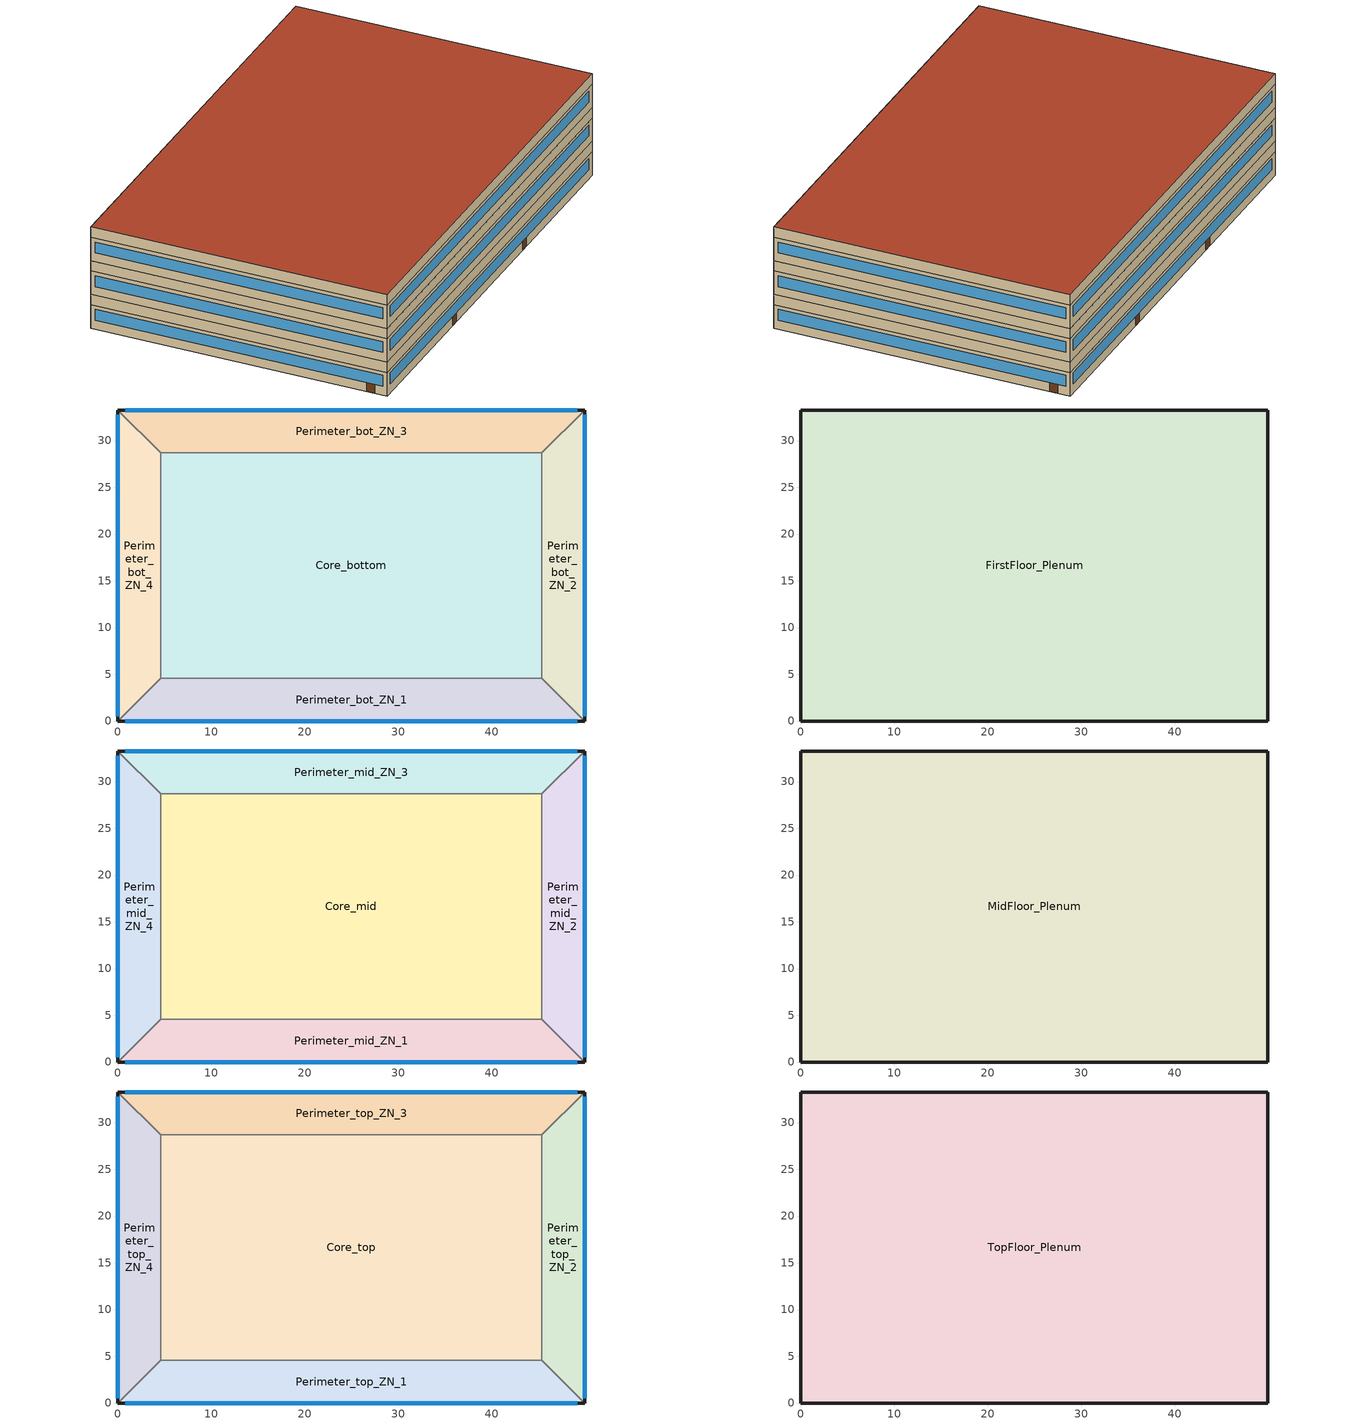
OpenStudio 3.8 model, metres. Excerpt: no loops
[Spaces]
Core_bottom
 floor ground (PRM Slab on Grade Floor_Core_bot_ZN_5_Floor_0.73): 45.34,28.7 45.34,4.57 4.57,4.57 4.57,28.7 z0
 wall to Perimeter_bot_ZN_1: 4.57,4.57 45.34,4.57 z0:2.74
 wall to Perimeter_bot_ZN_2: 45.34,4.57 45.34,28.7 z0:2.74
 wall to Perimeter_bot_ZN_4: 4.57,28.7 4.57,4.57 z0:2.74
 wall to Perimeter_bot_ZN_3: 45.34,28.7 4.57,28.7 z0:2.74
Perimeter_bot_ZN_2
 floor ground (PRM Slab on Grade Floor_Perimeter_bot_ZN_2_Floor_0.73): 49.91,33.27 49.91,0 45.34,4.57 45.34,28.7 z0
 wall outside (PRM Steel Framed Exterior Wall R-8.06): 49.91,0 49.91,33.27 z0:2.74
 wall to Perimeter_bot_ZN_1: 45.34,4.57 49.91,0 z0:2.74
 wall to Perimeter_bot_ZN_3: 49.91,33.27 45.34,28.7 z0:2.74
 window (U 1.22 SHGC 0.25 VT 0.28 Simple Glazing): 49.91,0.51 49.91,32.76 z1.04:2.31
 door (PRM Typical Insulated Metal Door R-1.43): 49.91,30.99 49.91,31.9 z0:2.13
Perimeter_bot_ZN_3
 floor ground (PRM Slab on Grade Floor_Perimeter_bot_ZN_3_Floor_0.73): 49.91,33.27 45.34,28.7 4.57,28.7 0,33.27 z0
 wall outside (PRM Steel Framed Exterior Wall R-8.06): 49.91,33.27 0,33.27 z0:2.74
 wall to Perimeter_bot_ZN_4: 0,33.27 4.57,28.7 z0:2.74
 window (U 1.22 SHGC 0.25 VT 0.28 Simple Glazing): 49.14,33.27 0.77,33.27 z1.04:2.31
 door (PRM Typical Insulated Metal Door R-1.43): 33.94,33.27 33.03,33.27 / 16.84,33.27 15.93,33.27 z0:2.13
Perimeter_bot_ZN_1
 floor ground (PRM Slab on Grade Floor_Perimeter_bot_ZN_1_Floor_0.73): 45.34,4.57 49.91,0 0,0 4.57,4.57 z0
 wall outside (PRM Steel Framed Exterior Wall R-8.06): 0,0 49.91,0 z0:2.74
 wall to Perimeter_bot_ZN_4: 4.57,4.57 0,0 z0:2.74
 window (U 1.22 SHGC 0.25 VT 0.28 Simple Glazing): 0.77,0 49.14,0 z1.04:2.31
 door (PRM Typical Insulated Metal Door R-1.43): 15.98,0 16.9,0 / 33.01,0 33.93,0 z0:2.13
Perimeter_bot_ZN_4
 floor ground (PRM Slab on Grade Floor_Perimeter_bot_ZN_4_Floor_0.73): 0,33.27 4.57,28.7 4.57,4.57 0,0 z0
 wall outside (PRM Steel Framed Exterior Wall R-8.06): 0,33.27 0,0 z0:2.74
 window (U 1.22 SHGC 0.25 VT 0.28 Simple Glazing): 0,32.76 0,0.51 z1.04:2.31
 door (PRM Typical Insulated Metal Door R-1.43): 0,2.28 0,1.37 z0:2.13
FirstFloor_Plenum
 floor to Perimeter_bot_ZN_3: 49.91,33.27 45.34,28.7 4.57,28.7 0,33.27 z2.74
 floor to Perimeter_bot_ZN_1: 45.34,4.57 49.91,0 0,0 4.57,4.57 z2.74
 floor to Core_bottom: 45.34,28.7 45.34,4.57 4.57,4.57 4.57,28.7 z2.74
 floor to Perimeter_bot_ZN_4: 0,33.27 4.57,28.7 4.57,4.57 0,0 z2.74
 floor to Perimeter_bot_ZN_2: 49.91,33.27 49.91,0 45.34,4.57 45.34,28.7 z2.74
 wall outside (PRM Steel Framed Exterior Wall R-8.06): 0,33.27 0,0 49.91,0 49.91,33.27 0,33.27 z2.74:3.96
Perimeter_mid_ZN_4
 floor to FirstFloor_Plenum: 0,33.27 4.57,28.7 4.57,4.57 0,0 z3.96
 wall outside (PRM Steel Framed Exterior Wall R-8.06): 0,33.27 0,0 z3.96:6.71
 wall to Perimeter_mid_ZN_3: 4.57,28.7 0,33.27 z3.96:6.71
 wall to Core_mid: 4.57,4.57 4.57,28.7 z3.96:6.71
 wall to Perimeter_mid_ZN_1: 0,0 4.57,4.57 z3.96:6.71
 window (U 1.22 SHGC 0.25 VT 0.28 Simple Glazing): 0,32.76 0,0.51 z5:6.27
Perimeter_mid_ZN_1
 floor to FirstFloor_Plenum: 45.34,4.57 49.91,0 0,0 4.57,4.57 z3.96
 wall outside (PRM Steel Framed Exterior Wall R-8.06): 0,0 49.91,0 z3.96:6.71
 wall to Core_mid: 45.34,4.57 4.57,4.57 z3.96:6.71
 wall to Perimeter_mid_ZN_2: 49.91,0 45.34,4.57 z3.96:6.71
 window (U 1.22 SHGC 0.25 VT 0.28 Simple Glazing): 0.77,0 49.14,0 z5:6.27
Perimeter_mid_ZN_2
 floor to FirstFloor_Plenum: 49.91,33.27 49.91,0 45.34,4.57 45.34,28.7 z3.96
 wall outside (PRM Steel Framed Exterior Wall R-8.06): 49.91,0 49.91,33.27 z3.96:6.71
 wall to Perimeter_mid_ZN_3: 49.91,33.27 45.34,28.7 z3.96:6.71
 wall to Core_mid: 45.34,28.7 45.34,4.57 z3.96:6.71
 window (U 1.22 SHGC 0.25 VT 0.28 Simple Glazing): 49.91,0.51 49.91,32.76 z5:6.27
Core_mid
 floor to FirstFloor_Plenum: 45.34,28.7 45.34,4.57 4.57,4.57 4.57,28.7 z3.96
 wall to Perimeter_mid_ZN_3: 45.34,28.7 4.57,28.7 z3.96:6.71
Perimeter_mid_ZN_3
 floor to FirstFloor_Plenum: 49.91,33.27 45.34,28.7 4.57,28.7 0,33.27 z3.96
 wall outside (PRM Steel Framed Exterior Wall R-8.06): 49.91,33.27 0,33.27 z3.96:6.71
 window (U 1.22 SHGC 0.25 VT 0.28 Simple Glazing): 49.14,33.27 0.77,33.27 z5:6.27
MidFloor_Plenum
 floor to Perimeter_mid_ZN_3: 49.91,33.27 45.34,28.7 4.57,28.7 0,33.27 z6.71
 floor to Perimeter_mid_ZN_4: 0,33.27 4.57,28.7 4.57,4.57 0,0 z6.71
 floor to Core_mid: 45.34,28.7 45.34,4.57 4.57,4.57 4.57,28.7 z6.71
 floor to Perimeter_mid_ZN_2: 49.91,33.27 49.91,0 45.34,4.57 45.34,28.7 z6.71
 floor to Perimeter_mid_ZN_1: 45.34,4.57 49.91,0 0,0 4.57,4.57 z6.71
 wall outside (PRM Steel Framed Exterior Wall R-8.06): 0,33.27 0,0 49.91,0 49.91,33.27 0,33.27 z6.71:7.92
Perimeter_top_ZN_3
 floor to MidFloor_Plenum: 49.91,33.27 45.34,28.7 4.57,28.7 0,33.27 z7.92
 wall outside (PRM Steel Framed Exterior Wall R-8.06): 49.91,33.27 0,33.27 z7.92:10.67
 wall to Perimeter_top_ZN_4: 0,33.27 4.57,28.7 z7.92:10.67
 wall to Core_top: 4.57,28.7 45.34,28.7 z7.92:10.67
 wall to Perimeter_top_ZN_2: 45.34,28.7 49.91,33.27 z7.92:10.67
 window (U 1.22 SHGC 0.25 VT 0.28 Simple Glazing): 49.14,33.27 0.77,33.27 z8.97:10.23
Perimeter_top_ZN_4
 floor to MidFloor_Plenum: 0,33.27 4.57,28.7 4.57,4.57 0,0 z7.92
 wall outside (PRM Steel Framed Exterior Wall R-8.06): 0,33.27 0,0 z7.92:10.67
 wall to Perimeter_top_ZN_1: 0,0 4.57,4.57 z7.92:10.67
 wall to Core_top: 4.57,4.57 4.57,28.7 z7.92:10.67
 window (U 1.22 SHGC 0.25 VT 0.28 Simple Glazing): 0,32.76 0,0.51 z8.97:10.23
Core_top
 floor to MidFloor_Plenum: 45.34,28.7 45.34,4.57 4.57,4.57 4.57,28.7 z7.92
 wall to Perimeter_top_ZN_1: 4.57,4.57 45.34,4.57 z7.92:10.67
 wall to Perimeter_top_ZN_2: 45.34,4.57 45.34,28.7 z7.92:10.67
Perimeter_top_ZN_2
 floor to MidFloor_Plenum: 49.91,33.27 49.91,0 45.34,4.57 45.34,28.7 z7.92
 wall outside (PRM Steel Framed Exterior Wall R-8.06): 49.91,0 49.91,33.27 z7.92:10.67
 wall to Perimeter_top_ZN_1: 45.34,4.57 49.91,0 z7.92:10.67
 window (U 1.22 SHGC 0.25 VT 0.28 Simple Glazing): 49.91,0.51 49.91,32.76 z8.97:10.23
Perimeter_top_ZN_1
 floor to MidFloor_Plenum: 45.34,4.57 49.91,0 0,0 4.57,4.57 z7.92
 wall outside (PRM Steel Framed Exterior Wall R-8.06): 0,0 49.91,0 z7.92:10.67
 window (U 1.22 SHGC 0.25 VT 0.28 Simple Glazing): 0.77,0 49.14,0 z8.97:10.23
TopFloor_Plenum
 floor to Perimeter_top_ZN_4: 0,33.27 4.57,28.7 4.57,4.57 0,0 z10.67
 floor to Perimeter_top_ZN_2: 49.91,33.27 49.91,0 45.34,4.57 45.34,28.7 z10.67
 floor to Core_top: 45.34,28.7 45.34,4.57 4.57,4.57 4.57,28.7 z10.67
 floor to Perimeter_top_ZN_3: 49.91,33.27 45.34,28.7 4.57,28.7 0,33.27 z10.67
 floor to Perimeter_top_ZN_1: 45.34,4.57 49.91,0 0,0 4.57,4.57 z10.67
 wall outside (PRM Steel Framed Exterior Wall R-8.06): 0,33.27 0,0 49.91,0 49.91,33.27 0,33.27 z10.67:11.89
 roof outside (PRM IEAD Roof R-15.87): 49.91,0 49.91,33.27 0,33.27 0,0 z11.89
[Site]
Tampa-MacDill AFB_FL_USA: Latitude {deg}=27.85; Longitude {deg}=-82.52; Time Zone {hr}=-5; Elevation {m}=8; Terrain=City
[Building]
90.1-PRM-2019--ASHRAE 169-2013-2A PRM baseline created: 2025-04-20 15:37:50 -0700: North Axis {deg}=0; Default Construction Set=90.1-2013 - MedOffice - ASHRAE 169-2013-2A; Standards Number of Stories=3; Standards Number of Above Ground Stories=3; Standards Building Type=MediumOffice
[ClimateZones]
Climate Zone Institution Name 1=ASHRAE; Climate Zone Document Name 1=ANSI/ASHRAE Standard 169; Climate Zone Document Year 1=2006; Climate Zone Value 1=2A
[SizingPeriod:DesignDay] Barometric Pressure {Pa}=101229; Rain Indicator=No; Snow Indicator=No; Day of Month=21; Daylight Saving Time Indicator=No; Humidity Condition Type=Wetbulb; Dry-Bulb Temperature Range Modifier Type=DefaultMultipliers
Name | Maximum Dry-Bulb Temperature {C} | Daily Dry-Bulb Temperature Range {deltaC} | Wind Speed {m/s} | Wind Direction {deg} | Month | Day Type | Wetbulb or DewPoint at Maximum Dry-Bulb {C} | Solar Model Indicator | ASHRAE Clear Sky Optical Depth for Beam Irradiance | ASHRAE Clear Sky Optical Depth for Diffuse Irradiance | Sky Clearness
Tampa-MacDill.AFB_FL_USA Ann Clg .4% Condns DB=>MWB | 33.9 | 7.9 | 3.1 | 270 | 8 | SummerDesignDay | 25.1 | ASHRAETau | 0.491 | 2.016
Tampa-MacDill.AFB_FL_USA Ann Clg .4% Condns WB=>MDB | 30.6 | 7.9 | 3.1 | 270 | 8 | SummerDesignDay | 27.2 | ASHRAETau | 0.491 | 2.016
Tampa-MacDill.AFB_FL_USA Ann Htg 99.6% Condns DB | 4.6 | 0 | 2.5 | 10 | 1 | WinterDesignDay | 4.6 | ASHRAEClearSky |  |  | 0
[Site:WaterMainsTemperature]
Calculation Method=Correlation; Annual Average Outdoor Air Temperature {C}=21.85; Maximum Difference In Monthly Average Outdoor Air Temperatures {deltaC}=14.3
[Site:GroundTemperature:Shallow]
18.2, 16, 15.4, 15.9, 18.9, 22.2, 25.4, 27.7, 28.4, 27.3, 24.7, 21.4
[Site:GroundTemperature:Deep]
21.5, 19.9, 18.9, 18.6, 19.1, 20.5, 22.1, 23.8, 24.9, 25.1, 24.5, 23.2
[Site:GroundTemperature:FCfactorMethod]
January Ground Temperature {C}=24.2; February Ground Temperature {C}=18.9; March Ground Temperature {C}=15.7; April Ground Temperature {C}=13.6; May Ground Temperature {C}=15.5; June Ground Temperature {C}=17.1; July Ground Temperature {C}=21.2; August Ground Temperature {C}=26.9; September Ground Temperature {C}=27.6; October Ground Temperature {C}=27.9; November Ground Temperature {C}=27.4; December Ground Temperature {C}=26.2
[Material:NoMass] Thermal Absorptance=0.9; Solar Absorptance=0.7
Name | Roughness | Thermal Resistance {m2-K/W} | Visible Absorptance
CP02 CARPET PAD | VeryRough | 0.21648 | 0.8
Typical Insulation R-6.78 | Smooth | 1.19347 | 0.7
Typical Carpet Pad | Smooth | 0.21648 | 0.8
Typical Insulation R-9.73 | Smooth | 1.71283 | 0.7
Typical Insulation R-24.52 | Smooth | 4.31889 | 0.7
Typical Insulation R-0.58; Typical Insulation R-0.58 4 | Smooth | 0.101875 | 0.7
Typical Insulation R-1.15 | Smooth | 0.202527 | 0.7
Typical Insulation R-14.76 | Smooth | 2.59864 | 0.7
Typical Insulation R-6.01 | Smooth | 1.05842 | 0.7
[Material]
Name | Roughness | Thickness {m} | Conductivity {W/m-K} | Density {kg/m3} | Specific Heat {J/kg-K} | Thermal Absorptance | Solar Absorptance | Visible Absorptance
100mm Normalweight concrete floor | MediumSmooth | 0.1016 | 2.31 | 2322 | 832
G01 13mm gypsum board | Smooth | 0.0127 | 0.16 | 800 | 1090 | 0.9 | 0.7 | 0.5
4 in. Normalweight Concrete Floor | MediumRough | 0.1016 | 2.31 | 2322 | 832 | 0.9 | 0.7 | 0.7
25mm Stucco | Smooth | 0.0254 | 0.72 | 1856 | 840 | 0.9 | 0.7 | 0.7
5/8 in. Gypsum Board | MediumSmooth | 0.0159 | 0.16 | 800 | 1090 | 0.9 | 0.7 | 0.7
Roof Membrane - Highly Reflective | VeryRough | 0.0095 | 0.16 | 1121.29 | 1460 | 0.75 | 0.45 | 0.7
Metal Roof Surface; F08 Metal surface | Smooth | 0.0008 | 45.28 | 7824 | 500 | 0.9 | 0.7 | 0.7
8 in. Normalweight Concrete Floor | MediumRough | 0.2032 | 2.31 | 2322 | 832 | 0.9 | 0.7 | 0.7
8 in. Concrete Block Basement Wall | MediumRough | 0.2032 | 1.326 | 1842 | 912 | 0.9 | 0.7 | 0.7
G05 25mm wood | MediumSmooth | 0.0254 | 0.15 | 608 | 1630 | 0.9 | 0.5 | 0.5
Acoustic Tile - 1/2 in. | MediumSmooth | 0.0127 | 0.0576335 | 288.332 | 795.492 |  | 0 | 0
Std Wood 6inch | MediumSmooth | 0.15 | 0.12 | 540 | 1210 | 0.9 | 0.7 | 0.7
Roof Membrane | VeryRough | 0.0095 | 0.16 | 1121.29 | 1460 | 0.9 | 0.7 | 0.7
Stucco - 3/8 in. | Smooth | 0.009652 | 0.721197 | 1855.1 | 837.36 |  | 0 | 0
[DefaultConstructionSet]
Name | Default Exterior Surface Constructions | Default Interior Surface Constructions | Default Ground Contact Surface Constructions | Default Exterior SubSurface Constructions | Default Interior SubSurface Constructions | Interior Partition Construction
90.1-2013 - MedOffice - ASHRAE 169-2013-2A | Default Surface Constructions 1 | Default Surface Constructions 2 | Default Surface Constructions 3 | Default Sub Surface Constructions 1 | Default Sub Surface Constructions 2 | Typical Interior Partition
90.1-2013 - MedOffice - Plenum - ASHRAE 169-2013-2A | Default Surface Constructions 4 | Default Surface Constructions 5 | Default Surface Constructions 6 | Default Sub Surface Constructions 3 | Default Sub Surface Constructions 4
[DefaultSurfaceConstructions]
Name | Floor Construction | Wall Construction | Roof Ceiling Construction
Default Surface Constructions 1 | Typical Insulated Exterior Mass Floor R-9.35 | Typical Insulated Steel Framed Exterior Wall R-11.9 | Typical IEAD Roof - Highly Reflective R-25.64
Default Surface Constructions 2 | Typical Interior Floor | Typical Interior Wall | Typical Interior Ceiling
Default Surface Constructions 3 | Typical Insulated Carpeted 8in Slab Floor | Typical Insulated Basement Mass Wall
Default Surface Constructions 4; Default Surface Constructions 6
Default Surface Constructions 5 | Plenum Acoustical Tile
[Construction]
Typical Insulated Exterior Mass Floor R-9.35: Typical Insulation R-6.78, 4 in. Normalweight Concrete Floor, Typical Carpet Pad
Typical Insulated Steel Framed Exterior Wall R-11.9: 25mm Stucco, 5/8 in. Gypsum Board, Typical Insulation R-9.73, 5/8 in. Gypsum Board
Typical IEAD Roof - Highly Reflective R-25.64: Roof Membrane - Highly Reflective, Typical Insulation R-24.52, Metal Roof Surface
Typical Interior Floor: 100mm Normalweight concrete floor, CP02 CARPET PAD
Typical Interior Wall: G01 13mm gypsum board, G01 13mm gypsum board
Typical Interior Ceiling: CP02 CARPET PAD, 100mm Normalweight concrete floor
Typical Insulated Carpeted 8in Slab Floor: 8 in. Normalweight Concrete Floor, Typical Carpet Pad
Typical Insulated Basement Mass Wall: 8 in. Concrete Block Basement Wall
U 0.57 SHGC 0.25 Simple Glazing: U 0.57 SHGC 0.25 Simple Glazing
U 0.65 SHGC 0.25 Simple Glazing: U 0.65 SHGC 0.25 Simple Glazing
Typical Insulated Metal Door R-1.43: F08 Metal surface, Typical Insulation R-0.58
U 0.83 SHGC 0.25 Simple Glazing: U 0.83 SHGC 0.25 Simple Glazing
Typical Overhead Door R-2.0: Typical Insulation R-1.15
U 0.65 SHGC 0.35 Simple Glazing: U 0.65 SHGC 0.35 Simple Glazing
Typical Interior Window: Clear 3mm
Typical Interior Door; Typical Interior Partition: G05 25mm wood
Plenum Acoustical Tile: Acoustic Tile - 1/2 in.
InteriorFurnishings: Std Wood 6inch
PRM IEAD Roof R-15.87: Roof Membrane, Typical Insulation R-14.76, Metal Roof Surface
PRM Steel Framed Exterior Wall R-8.06: Stucco - 3/8 in., 5/8 in. Gypsum Board, Typical Insulation R-6.01, 5/8 in. Gypsum Board
PRM Typical Insulated Metal Door R-1.43: F08 Metal surface, Typical Insulation R-0.58 4
U 1.22 SHGC 0.25 VT 0.28 Simple Glazing: U 1.22 SHGC 0.25 VT 0.28 Simple Glazing
[DefaultSubSurfaceConstructions]
Name | Fixed Window Construction | Operable Window Construction | Door Construction | Glass Door Construction | Overhead Door Construction | Skylight Construction | Tubular Daylight Dome Construction | Tubular Daylight Diffuser Construction
Default Sub Surface Constructions 1 | U 0.57 SHGC 0.25 Simple Glazing | U 0.65 SHGC 0.25 Simple Glazing | Typical Insulated Metal Door R-1.43 | U 0.83 SHGC 0.25 Simple Glazing | Typical Overhead Door R-2.0 | U 0.65 SHGC 0.35 Simple Glazing | Typical Interior Window | Typical Interior Window
Default Sub Surface Constructions 2 | Typical Interior Window | Typical Interior Window | Typical Interior Door
Default Sub Surface Constructions 3; Default Sub Surface Constructions 4
[WindowMaterial:SimpleGlazingSystem]
Name | U-Factor {W/m2-K} | Solar Heat Gain Coefficient | Visible Transmittance
U 0.57 SHGC 0.25 Simple Glazing | 3.23661 | 0.25 | 0.81
U 0.65 SHGC 0.25 Simple Glazing | 3.69087 | 0.25 | 0.81
U 0.83 SHGC 0.25 Simple Glazing | 4.71296 | 0.25 | 0.81
U 0.65 SHGC 0.35 Simple Glazing | 3.69087 | 0.35 | 0.81
U 1.22 SHGC 0.25 VT 0.28 Simple Glazing | 6.92748 | 0.25 | 0.28
[WindowMaterial:Glazing]
Clear 3mm: Optical Data Type=SpectralAverage; Thickness {m}=0.003; Solar Transmittance at Normal Incidence=0.837; Front Side Solar Reflectance at Normal Incidence=0.075; Back Side Solar Reflectance at Normal Incidence=0.075; Visible Transmittance at Normal Incidence=0.898; Front Side Visible Reflectance at Normal Incidence=0.081; Back Side Visible Reflectance at Normal Incidence=0.081; Infrared Transmittance at Normal Incidence=0; Front Side Infrared Hemispherical Emissivity=0.84; Back Side Infrared Hemispherical Emissivity=0.84; Conductivity {W/m-K}=0.9; Dirt Correction Factor for Solar and Visible Transmittance=1; Solar Diffusing=No
[Construction:FfactorGroundFloor] F-Factor {W/m-K}=1.26344
Name | Area {m2} | PerimeterExposed {m}
PRM Slab on Grade Floor_Core_bot_ZN_5_Floor_0.73 | 983.537 | 0
PRM Slab on Grade Floor_Perimeter_bot_ZN_1_Floor_0.73; PRM Slab on Grade Floor_Perimeter_bot_ZN_3_Floor_0.73 | 207.338 | 49.911
PRM Slab on Grade Floor_Perimeter_bot_ZN_2_Floor_0.73 | 131.262 | 33.2738
PRM Slab on Grade Floor_Perimeter_bot_ZN_4_Floor_0.73 | 131.254 | 33.2738
[Space]
Name | Space Type | Building Story | Thermal Zone | Part of Total Floor Area
Perimeter_mid_ZN_4 | Office WholeBuilding - Md Office | Building Story 2 | Perimeter_mid_ZN_4 ZN | Yes
Core_bottom | Office WholeBuilding - Md Office | Building Story 1 | Core_bottom ZN | Yes
FirstFloor_Plenum | Plenum | Building Story 1 | FirstFloor_Plenum ZN | No
TopFloor_Plenum | Plenum | Building Story 3 | TopFloor_Plenum ZN | No
Perimeter_top_ZN_3 | Office WholeBuilding - Md Office | Building Story 3 | Perimeter_top_ZN_3 ZN | Yes
Perimeter_bot_ZN_2 | Office WholeBuilding - Md Office | Building Story 1 | Perimeter_bot_ZN_2 ZN | Yes
MidFloor_Plenum | Plenum | Building Story 2 | MidFloor_Plenum ZN | No
Perimeter_mid_ZN_1 | Office WholeBuilding - Md Office | Building Story 2 | Perimeter_mid_ZN_1 ZN | Yes
Perimeter_bot_ZN_1 | Office WholeBuilding - Md Office | Building Story 1 | Perimeter_bot_ZN_1 ZN | Yes
Perimeter_bot_ZN_3 | Office WholeBuilding - Md Office | Building Story 1 | Perimeter_bot_ZN_3 ZN | Yes
Perimeter_mid_ZN_2 | Office WholeBuilding - Md Office | Building Story 2 | Perimeter_mid_ZN_2 ZN | Yes
Perimeter_top_ZN_4 | Office WholeBuilding - Md Office | Building Story 3 | Perimeter_top_ZN_4 ZN | Yes
Perimeter_bot_ZN_4 | Office WholeBuilding - Md Office | Building Story 1 | Perimeter_bot_ZN_4 ZN | Yes
Core_top | Office WholeBuilding - Md Office | Building Story 3 | Core_top ZN | Yes
Perimeter_top_ZN_2 | Office WholeBuilding - Md Office | Building Story 3 | Perimeter_top_ZN_2 ZN | Yes
Perimeter_top_ZN_1 | Office WholeBuilding - Md Office | Building Story 3 | Perimeter_top_ZN_1 ZN | Yes
Core_mid | Office WholeBuilding - Md Office | Building Story 2 | Core_mid ZN | Yes
Perimeter_mid_ZN_3 | Office WholeBuilding - Md Office | Building Story 2 | Perimeter_mid_ZN_3 ZN | Yes
[BuildingStory]
Name | Nominal Z Coordinate {m}
Building Story 1 | 0
Building Story 2 | 3.9624
Building Story 3 | 7.9248
[SpaceType]
Name | Default Schedule Set | Design Specification Outdoor Air Object | Standards Building Type | Standards Space Type | Default Construction Set
Office WholeBuilding - Md Office | Office WholeBuilding - Md Office Schedule Set | Office WholeBuilding - Md Office Ventilation | Office | office - whole building
Plenum | Plenum Schedule Set |  |  | plenum | 90.1-2013 - MedOffice - Plenum - ASHRAE 169-2013-2A
[People:Definition]
Office WholeBuilding - Md Office People Definition: Number of People Calculation Method=People/Area; People per Space Floor Area {person/m2}=0.0538196; Fraction Radiant=0.3
[People]
Office WholeBuilding - Md Office People: People Definition=Office WholeBuilding - Md Office People Definition; Space or SpaceType=Office WholeBuilding - Md Office; Work Efficiency Schedule=Work Efficiency Schedule; Clothing Insulation Schedule=Clothing Schedule; Air Velocity Schedule=Air Velocity Schedule; Multiplier=1
[Lights:Definition]
Office WholeBuilding - Md Office Lights Definition: Design Level Calculation Method=Watts/Area; Watts per Space Floor Area {W/m2}=10.7639; Fraction Radiant=0.7; Fraction Visible=0.2; Return Air Fraction=0
[Lights]
Office WholeBuilding - Md Office Lights: Lights Definition=Office WholeBuilding - Md Office Lights Definition; Space or SpaceType=Office WholeBuilding - Md Office; Schedule=OfficeMedium BLDG_LIGHT_SCH_2013_0.1250; Fraction Replaceable=1
[ElectricEquipment:Definition] Fraction Radiant=0.5
Name | Design Level Calculation Method | Watts per Space Floor Area {W/m2} | Fraction Latent | Fraction Lost | Design Level {W}
Office WholeBuilding - Md Office Elec Equip Definition | Watts/Area | 8.07293 | 0 | 0
Elevator Lift Motor | EquipmentLevel |  |  |  | 16055
Elevator Fan | EquipmentLevel |  |  |  | 30.9576
Elevator Lights | EquipmentLevel |  |  |  | 32.3486
[ElectricEquipment]
Name | Electric Equipment Definition | Space or SpaceType | Schedule | Multiplier
Office WholeBuilding - Md Office Elec Equip | Office WholeBuilding - Md Office Elec Equip Definition | Office WholeBuilding - Md Office
2 Elevator Lift Motors | Elevator Lift Motor | Core_bottom | OfficeMedium BLDG_ELEVATORS | 2
2 Elevator Fans | Elevator Fan | Core_bottom | OfficeMedium ELEV_LIGHT_FAN_SCH_ADD_DF | 2
2 Elevator Lights | Elevator Lights | Core_bottom | OfficeMedium ELEV_LIGHT_FAN_SCH_ADD_DF | 2
[DesignSpecification:OutdoorAir]
Office WholeBuilding - Md Office Ventilation: Outdoor Air Method=Sum; Outdoor Air Flow per Floor Area {m3/s-m2}=0.0004318
[DefaultScheduleSet]
Name | Number of People Schedule | People Activity Level Schedule | Lighting Schedule | Electric Equipment Schedule
Office WholeBuilding - Md Office Schedule Set | OfficeMedium BLDG_OCC_SCH | OfficeMedium ACTIVITY_SCH | OfficeMedium BLDG_LIGHT_SCH_2013 | OfficeMedium BLDG_EQUIP_SCH_2013
Plenum Schedule Set
[ThermostatSetpoint:DualSetpoint]
Name | Heating Setpoint Temperature Schedule | Cooling Setpoint Temperature Schedule
Office WholeBuilding - Md Office Thermostat 1; Office WholeBuilding - Md Office Thermostat 2; Office WholeBuilding - Md Office Thermostat 3; Office WholeBuilding - Md Office Thermostat 4; Office WholeBuilding - Md Office Thermostat 5; Office WholeBuilding - Md Office Thermostat 6; Office WholeBuilding - Md Office Thermostat 7; Office WholeBuilding - Md Office Thermostat 8; Office WholeBuilding - Md Office Thermostat 9; Office WholeBuilding - Md Office Thermostat 10; Office WholeBuilding - Md Office Thermostat 11; Office WholeBuilding - Md Office Thermostat 12; Office WholeBuilding - Md Office Thermostat 13; Office WholeBuilding - Md Office Thermostat 14; Office WholeBuilding - Md Office Thermostat 15 | OfficeMedium HTGSETP_SCH_YES_OPTIMUM | OfficeMedium CLGSETP_SCH_YES_OPTIMUM
Plenum Thermostat 1; Plenum Thermostat 2; Plenum Thermostat 3
[ThermalZone] Use Ideal Air Loads=No
Name | Thermostat | Fraction of Zone Controlled by Primary Daylighting Control | Fraction of Zone Controlled by Secondary Daylighting Control
Core_bottom ZN | Office WholeBuilding - Md Office Thermostat 1
Core_mid ZN | Office WholeBuilding - Md Office Thermostat 2
Core_top ZN | Office WholeBuilding - Md Office Thermostat 3
FirstFloor_Plenum ZN | Plenum Thermostat 1
MidFloor_Plenum ZN | Plenum Thermostat 2
Perimeter_bot_ZN_1 ZN | Office WholeBuilding - Md Office Thermostat 4 | 0.363 | 0.149
Perimeter_bot_ZN_2 ZN | Office WholeBuilding - Md Office Thermostat 5 | 0.373 | 0.144
Perimeter_bot_ZN_3 ZN | Office WholeBuilding - Md Office Thermostat 6 | 0.363 | 0.149
Perimeter_bot_ZN_4 ZN | Office WholeBuilding - Md Office Thermostat 7 | 0.373 | 0.144
Perimeter_mid_ZN_1 ZN | Office WholeBuilding - Md Office Thermostat 8 | 0.363 | 0.149
Perimeter_mid_ZN_2 ZN | Office WholeBuilding - Md Office Thermostat 9 | 0.373 | 0.144
Perimeter_mid_ZN_3 ZN | Office WholeBuilding - Md Office Thermostat 10 | 0.363 | 0.149
Perimeter_mid_ZN_4 ZN | Office WholeBuilding - Md Office Thermostat 11 | 0.373 | 0.144
Perimeter_top_ZN_1 ZN | Office WholeBuilding - Md Office Thermostat 12 | 0.363 | 0.149
Perimeter_top_ZN_2 ZN | Office WholeBuilding - Md Office Thermostat 13 | 0.373 | 0.144
Perimeter_top_ZN_3 ZN | Office WholeBuilding - Md Office Thermostat 14 | 0.363 | 0.149
Perimeter_top_ZN_4 ZN | Office WholeBuilding - Md Office Thermostat 15 | 0.373 | 0.144
TopFloor_Plenum ZN | Plenum Thermostat 3
[Sizing:Zone] Zone Cooling Design Supply Air Temperature Input Method=SupplyAirTemperature; Zone Cooling Design Supply Air Temperature {C}=14; Zone Cooling Design Supply Air Temperature Difference {deltaC}=11.11; Zone Heating Design Supply Air Temperature Input Method=SupplyAirTemperature; Zone Heating Design Supply Air Temperature {C}=40; Zone Heating Design Supply Air Temperature Difference {deltaC}=11.11; Zone Cooling Design Supply Air Humidity Ratio {kg-H2O/kg-air}=0.0085; Zone Heating Design Supply Air Humidity Ratio {kg-H2O/kg-air}=0.008; Cooling Design Air Flow Method=DesignDay; Heating Design Air Flow Method=DesignDay; Account for Dedicated Outdoor Air System=No; Dedicated Outdoor Air System Control Strategy=NeutralSupplyAir; Dedicated Outdoor Air Low Setpoint Temperature for Design {C}=autosize; Dedicated Outdoor Air High Setpoint Temperature for Design {C}=autosize; Zone Load Sizing Method=Sensible Load Only No Latent Load; Zone Latent Cooling Design Supply Air Humidity Ratio Input Method=HumidityRatioDifference; Zone Cooling Design Supply Air Humidity Ratio Difference {kgWater/kgDryAir}=0.005; Zone Latent Heating Design Supply Air Humidity Ratio Input Method=HumidityRatioDifference; Zone Humidification Design Supply Air Humidity Ratio Difference {kgWater/kgDryAir}=0.005
FirstFloor_Plenum ZN; MidFloor_Plenum ZN; TopFloor_Plenum ZN
[AvailabilityManager:NightCycle] Applicability Schedule=Always On Discrete; Thermostat Tolerance {deltaC}=1
Name | Control Type | Cycling Run Time {s}
Availability Manager Night Cycle 1; Availability Manager Night Cycle 2; Availability Manager Night Cycle 3 | CycleOnAny | 1800
Availability Manager Night Cycle 4; Availability Manager Night Cycle 5; Availability Manager Night Cycle 6 | CycleOnAnyCoolingOrHeatingZone | 3600
[InternalMass:Definition]
Internal Mass Definition 1: Construction=InteriorFurnishings; Design Level Calculation Method=SurfaceArea/Area; Surface Area per Space Floor Area=2
[InternalMass] Internal Mass Definition=Internal Mass Definition 1; Multiplier=1
Name | Space or SpaceType
Core_mid Mass | Core_mid
Perimeter_top_ZN_2 Mass | Perimeter_top_ZN_2
Perimeter_bot_ZN_4 Mass | Perimeter_bot_ZN_4
Perimeter_top_ZN_4 Mass | Perimeter_top_ZN_4
Perimeter_mid_ZN_3 Mass | Perimeter_mid_ZN_3
Core_top Mass | Core_top
Perimeter_mid_ZN_2 Mass | Perimeter_mid_ZN_2
TopFloor_Plenum Mass | TopFloor_Plenum
Perimeter_bot_ZN_3 Mass | Perimeter_bot_ZN_3
Perimeter_mid_ZN_4 Mass | Perimeter_mid_ZN_4
Perimeter_bot_ZN_2 Mass | Perimeter_bot_ZN_2
Perimeter_top_ZN_3 Mass | Perimeter_top_ZN_3
Perimeter_top_ZN_1 Mass | Perimeter_top_ZN_1
FirstFloor_Plenum Mass | FirstFloor_Plenum
Core_bottom Mass | Core_bottom
Perimeter_bot_ZN_1 Mass | Perimeter_bot_ZN_1
Perimeter_mid_ZN_1 Mass | Perimeter_mid_ZN_1
MidFloor_Plenum Mass | MidFloor_Plenum
[Exterior:Lights:Definition]
Name | Design Level {W}
Occ Sensing Exterior Lights Def | 7402.3
NonDimming Exterior Lights Def | 519.2
[Exterior:Lights] Schedule=Always On Discrete; Control Option=AstronomicalClock; Multiplier=1
Name | Exterior Lights Definition
Occ Sensing Exterior Lights Def | Occ Sensing Exterior Lights Def
NonDimming Exterior Lights Def | NonDimming Exterior Lights Def
[SpaceInfiltration:DesignFlowRate] Constant Term Coefficient=0; Temperature Term Coefficient=0; Velocity Term Coefficient=0.224; Velocity Squared Term Coefficient=0
Name | Space or SpaceType | Schedule | Design Flow Rate Calculation Method | Design Flow Rate {m3/s} | Flow per Exterior Surface Area {m3/s-m2}
Core_mid Infiltration | Core_mid | Always On Discrete | Flow/Space | 0
Perimeter_top_ZN_2 Infiltration | Perimeter_top_ZN_2 | Infiltration HVAC On Schedule | Flow/ExteriorWallArea |  | 0.00152616
Perimeter_bot_ZN_4 Infiltration | Perimeter_bot_ZN_4 | Infiltration HVAC On Schedule | Flow/ExteriorWallArea |  | 0.00152616
Perimeter_top_ZN_4 Infiltration | Perimeter_top_ZN_4 | Infiltration HVAC On Schedule | Flow/ExteriorWallArea |  | 0.00152616
Perimeter_mid_ZN_3 Infiltration | Perimeter_mid_ZN_3 | Infiltration HVAC On Schedule | Flow/ExteriorWallArea |  | 0.00152616
Core_top Infiltration | Core_top | Always On Discrete | Flow/Space | 0
Perimeter_mid_ZN_2 Infiltration | Perimeter_mid_ZN_2 | Infiltration HVAC On Schedule | Flow/ExteriorWallArea |  | 0.00152616
TopFloor_Plenum Infiltration | TopFloor_Plenum | Infiltration HVAC On Schedule | Flow/ExteriorWallArea |  | 0.00152616
Perimeter_bot_ZN_3 Infiltration | Perimeter_bot_ZN_3 | Infiltration HVAC On Schedule | Flow/ExteriorWallArea |  | 0.00152616
Perimeter_mid_ZN_4 Infiltration | Perimeter_mid_ZN_4 | Infiltration HVAC On Schedule | Flow/ExteriorWallArea |  | 0.00152616
Perimeter_bot_ZN_2 Infiltration | Perimeter_bot_ZN_2 | Infiltration HVAC On Schedule | Flow/ExteriorWallArea |  | 0.00152616
Perimeter_top_ZN_3 Infiltration | Perimeter_top_ZN_3 | Infiltration HVAC On Schedule | Flow/ExteriorWallArea |  | 0.00152616
Perimeter_top_ZN_1 Infiltration | Perimeter_top_ZN_1 | Infiltration HVAC On Schedule | Flow/ExteriorWallArea |  | 0.00152616
FirstFloor_Plenum Infiltration | FirstFloor_Plenum | Infiltration HVAC On Schedule | Flow/ExteriorWallArea |  | 0.00152616
Core_bottom Infiltration | Core_bottom | Always On Discrete | Flow/Space | 0
Perimeter_bot_ZN_1 Infiltration | Perimeter_bot_ZN_1 | OfficeMedium INFIL_Door_Opening_SCH | Flow/ExteriorWallArea |  | 0.00152616
Perimeter_mid_ZN_1 Infiltration | Perimeter_mid_ZN_1 | Infiltration HVAC On Schedule | Flow/ExteriorWallArea |  | 0.00152616
MidFloor_Plenum Infiltration | MidFloor_Plenum | Infiltration HVAC On Schedule | Flow/ExteriorWallArea |  | 0.00152616
[Fan:VariableVolume] Availability Schedule=Always On Discrete; Fan Total Efficiency=0.626889; Fan Power Minimum Flow Rate Input Method=Fraction; Fan Power Minimum Flow Fraction=0.2; Fan Power Minimum Air Flow Rate {m3/s}=0; Motor Efficiency=0.91; Motor In Airstream Fraction=1; Fan Power Coefficient 1=0.0013; Fan Power Coefficient 2=0.147; Fan Power Coefficient 3=0.9506; Fan Power Coefficient 4=-0.0998; Fan Power Coefficient 5=0
Name | Pressure Rise {Pa} | Maximum Flow Rate {m3/s}
Building Story 1 PVAV_PFP_Boxes (Sys6) Relief Fan | 678.671 | 6.86683
Building Story 2 PVAV_PFP_Boxes (Sys6) Relief Fan | 677.281 | 5.11115
Building Story 3 PVAV_PFP_Boxes (Sys6) Relief Fan | 678.826 | 5.75144
[AirLoopHVAC:ReturnPlenum]
Name | ThermalZone
Air Loop HVAC Return Plenum 1 | TopFloor_Plenum ZN
Air Loop HVAC Return Plenum 2 | MidFloor_Plenum ZN
Air Loop HVAC Return Plenum 3 | FirstFloor_Plenum ZN
[Schedule:Constant]
Always On Discrete: Value=1
[Schedule:Ruleset]
Name | Default Day Schedule | Summer Design Day Schedule | Winter Design Day Schedule
Clothing Schedule | Clothing Schedule Default Winter Clothes
Air Velocity Schedule | Air Velocity Schedule Default
Work Efficiency Schedule | Work Efficiency Schedule Default
OfficeMedium BLDG_OCC_SCH | OfficeMedium BLDG_OCC_SCH Default | Office WholeBuilding - Md Office People Summer Design Day 1 | Office WholeBuilding - Md Office People Winter Design Day 1
OfficeMedium ACTIVITY_SCH | OfficeMedium ACTIVITY_SCH Default | OfficeMedium ACTIVITY_SCH Summer Design Day | OfficeMedium ACTIVITY_SCH Winter Design Day
OfficeMedium BLDG_LIGHT_SCH_2013 | Schedule Day 5 | OfficeMedium BLDG_LIGHT_SCH_2013 Summer Design Day | OfficeMedium BLDG_LIGHT_SCH_2013 Winter Design Day
OfficeMedium BLDG_EQUIP_SCH_2013 | Schedule Day 8 | Office WholeBuilding - Md Office Elec Equip Summer Design Day 1 | Office WholeBuilding - Md Office Elec Equip Winter Design Day 1
OfficeMedium HTGSETP_SCH_YES_OPTIMUM | OfficeMedium HTGSETP_SCH_YES_OPTIMUM Default | OfficeMedium HTGSETP_SCH_YES_OPTIMUM Summer Design Day | OfficeMedium HTGSETP_SCH_YES_OPTIMUM Winter Design Day
OfficeMedium CLGSETP_SCH_YES_OPTIMUM | OfficeMedium CLGSETP_SCH_YES_OPTIMUM Default | OfficeMedium CLGSETP_SCH_YES_OPTIMUM Summer Design Day | OfficeMedium CLGSETP_SCH_YES_OPTIMUM Winter Design Day
OfficeMedium BLDG_ELEVATORS | Schedule Day 19 | 2 Elevator Lift Motors Summer Design Day 1 | 2 Elevator Lift Motors Winter Design Day 1
OfficeMedium ELEV_LIGHT_FAN_SCH_ADD_DF | OfficeMedium ELEV_LIGHT_FAN_SCH_ADD_DF Default | 2 Elevator Lights Summer Design Day 1 | 2 Elevator Lights Winter Design Day 1
OfficeMedium INFIL_Door_Opening_SCH | OfficeMedium INFIL_Door_Opening_SCH Default | Perimeter_bot_ZN_1 Infiltration Summer Design Day 1 | Perimeter_bot_ZN_1 Infiltration Winter Design Day 1
Infiltration HVAC On Schedule | OfficeMedium HVACOperationSchd Default 1 | TopFloor_Plenum Infiltration Summer Design Day 1 | TopFloor_Plenum Infiltration Winter Design Day 1
OfficeMedium BLDG_LIGHT_SCH_2013_0.1250 | Schedule Day 28 | Office WholeBuilding - Md Office Lights Summer Design Day 1 | Office WholeBuilding - Md Office Lights Winter Design Day 1
[Schedule:Day]
Clothing Schedule Default Winter Clothes; Perimeter_bot_ZN_1 Infiltration Summer Design Day 1; Perimeter_bot_ZN_1 Infiltration Winter Design Day 1; TopFloor_Plenum Infiltration Summer Design Day 1; TopFloor_Plenum Infiltration Winter Design Day 1: 24, 0, 1
Clothing Schedule Summer Clothes: 24, 0, 0.5
Air Velocity Schedule Default: 24, 0, 0.2
Work Efficiency Schedule Default; Schedule Day 5; Schedule Day 8; Schedule Day 19; Schedule Day 28; Office WholeBuilding - Md Office People Winter Design Day 1; Office WholeBuilding - Md Office Lights Winter Design Day 1; 2 Elevator Lift Motors Winter Design Day 1; 2 Elevator Lights Winter Design Day 1; Office WholeBuilding - Md Office Elec Equip Winter Design Day 1: 24, 0, 0
OfficeMedium BLDG_OCC_SCH Default: No, 6, 0, 0, 18, 0, 0.05, 24, 0, 0
OfficeMedium BLDG_OCC_SCH Sat Day: No, 6, 0, 0, 8, 0, 0.1, 12, 0, 0.3, 17, 0, 0.1, 19, 0, 0.05, 24, 0, 0
OfficeMedium BLDG_OCC_SCH Wkdy Day: No, 6, 0, 0, 7, 0, 0.1, 8, 0, 0.2, 12, 0, 0.95, 13, 0, 0.5, 17, 0, 0.95, 18, 0, 0.3, 22, 0, 0.1, 24, 0, 0.05
OfficeMedium ACTIVITY_SCH Default; OfficeMedium ACTIVITY_SCH Winter Design Day; OfficeMedium ACTIVITY_SCH Summer Design Day: No, 24, 0, 120
OfficeMedium BLDG_LIGHT_SCH_2013 Sat Day: No, 6, 0, 0.05, 8, 0, 0.0862326, 12, 0, 0.258698, 17, 0, 0.129349, 19, 0, 0.0431163, 24, 0, 0.05
OfficeMedium BLDG_LIGHT_SCH_2013 Summer Design Day: No, 24, 0, 1
OfficeMedium BLDG_LIGHT_SCH_2013 Sun Day: No, 6, 0, 0.05, 18, 0, 0.0431163, 24, 0, 0.05
OfficeMedium BLDG_LIGHT_SCH_2013 Wkdy Day: No, 5, 0, 0.05, 6, 0, 0.1, 7, 0, 0.0862326, 8, 0, 0.258698, 17, 0, 0.776093, 18, 0, 0.431163, 20, 0, 0.258698, 22, 0, 0.172465, 23, 0, 0.0862326, 24, 0, 0.0431163
OfficeMedium BLDG_LIGHT_SCH_2013 Winter Design Day; OfficeMedium BLDG_ELEVATORS Sun|WntrDsn Day; OfficeMedium ELEV_LIGHT_FAN_SCH_ADD_DF Default; OfficeMedium INFIL_Door_Opening_SCH Default; OfficeMedium HVACOperationSchd Default 1: No, 24, 0, 0
OfficeMedium BLDG_EQUIP_SCH_2013 Sat Day: No, 6, 0, 0.230755, 8, 0, 0.381235, 12, 0, 0.476543, 17, 0, 0.33358, 19, 0, 0.285926, 24, 0, 0.230755
OfficeMedium BLDG_EQUIP_SCH_2013 Sun Day: No, 6, 0, 0.230755, 18, 0, 0.288107, 24, 0, 0.230755
OfficeMedium BLDG_EQUIP_SCH_2013 Wkdy Day: No, 6, 0, 0.307674, 8, 0, 0.381235, 12, 0, 0.857778, 13, 0, 0.76247, 17, 0, 0.857778, 18, 0, 0.476543, 24, 0, 0.381235
OfficeMedium HTGSETP_SCH_YES_OPTIMUM Default; OfficeMedium HTGSETP_SCH_YES_OPTIMUM Summer Design Day: No, 24, 0, 15.6
OfficeMedium HTGSETP_SCH_YES_OPTIMUM Sat Day: No, 5, 0, 15.6, 6, 0, 17.8, 7, 0, 20, 17, 0, 21, 24, 0, 15.6
OfficeMedium HTGSETP_SCH_YES_OPTIMUM Wkdy Day: No, 5, 0, 15.6, 6, 0, 17.8, 7, 0, 20, 22, 0, 21, 24, 0, 15.6
OfficeMedium HTGSETP_SCH_YES_OPTIMUM Winter Design Day: No, 5, 0, 15.6, 6, 0, 17.6, 7, 0, 19.6, 22, 0, 21, 24, 0, 15.6
OfficeMedium CLGSETP_SCH_YES_OPTIMUM Default; OfficeMedium CLGSETP_SCH_YES_OPTIMUM Winter Design Day: No, 24, 0, 26.7
OfficeMedium CLGSETP_SCH_YES_OPTIMUM Sat Day: No, 5, 0, 26.7, 6, 0, 25.7, 7, 0, 25, 17, 0, 24, 24, 0, 26.7
OfficeMedium CLGSETP_SCH_YES_OPTIMUM Summer Design Day: No, 5, 0, 26.7, 6, 0, 25.7, 7, 0, 25, 22, 0, 24, 24, 0, 26.7
OfficeMedium CLGSETP_SCH_YES_OPTIMUM Wkdy Day: No, 5, 0, 26.7, 6, 0, 25.6, 7, 0, 25, 22, 0, 24, 24, 0, 26.7
OfficeMedium BLDG_ELEVATORS Sat Day; OfficeMedium ELEV_LIGHT_FAN_SCH_ADD_DF Sat Day: No, 7, 0, 0, 8, 0, 0.16, 9, 0, 0.14, 10, 0, 0.21, 11, 0, 0.18, 12, 0, 0.25, 13, 0, 0.21, 14, 0, 0.13, 15, 0, 0.08, 16, 0, 0.04, 17, 0, 0.05, 18, 0, 0.06, 24, 0, 0
OfficeMedium BLDG_ELEVATORS Wkdy Day; OfficeMedium ELEV_LIGHT_FAN_SCH_ADD_DF Wkdy Day: No, 7, 0, 0, 8, 0, 0.35, 9, 0, 0.69, 10, 0, 0.43, 11, 0, 0.37, 12, 0, 0.43, 13, 0, 0.58, 14, 0, 0.48, 16, 0, 0.37, 17, 0, 0.46, 18, 0, 0.62, 19, 0, 0.12, 21, 0, 0.04, 24, 0, 0
OfficeMedium INFIL_Door_Opening_SCH Wkdy Day: No, 6, 0, 0, 7, 0, 0.144, 8, 0, 1, 12, 0, 0.144, 13, 0, 1, 17, 0, 0.144, 18, 0, 1, 19, 0, 0.144, 24, 0, 0
OfficeMedium HVACOperationSchd WntrDsn|Sat Day 1: No, 6, 0, 0, 18, 0, 1, 24, 0, 0
OfficeMedium HVACOperationSchd SmrDsn|Wkdy Day 1: No, 6, 0, 0, 22, 0, 1, 24, 0, 0
OfficeMedium BLDG_LIGHT_SCH_2013 Wkdy Day 1: No, 5, 0, 0.0571429, 6, 0, 0.114286, 7, 0, 0.0985515, 8, 0, 0.295654, 17, 0, 0.886963, 18, 0, 0.492757, 20, 0, 0.295654, 22, 0, 0.197103, 23, 0, 0.0985515, 24, 0, 0.0492757
OfficeMedium BLDG_LIGHT_SCH_2013 Sun Day 1: No, 6, 0, 0.0571429, 18, 0, 0.0492757, 24, 0, 0.0571429
OfficeMedium BLDG_LIGHT_SCH_2013 Sat Day 1: No, 6, 0, 0.0571429, 8, 0, 0.0985515, 12, 0, 0.295654, 17, 0, 0.147827, 19, 0, 0.0492757, 24, 0, 0.0571429
Office WholeBuilding - Md Office People Summer Design Day 1: 24, 0, 0.95
Office WholeBuilding - Md Office Lights Summer Design Day 1: 24, 0, 0.886963
2 Elevator Lift Motors Summer Design Day 1; 2 Elevator Lights Summer Design Day 1: 24, 0, 0.69
Office WholeBuilding - Md Office Elec Equip Summer Design Day 1: 24, 0, 0.857778
[Schedule:Rule] Date Specification Type=DateRange; Start Day=1
Name | Schedule Ruleset | Rule Order | Day Schedule | Start Month | End Month | End Day | Apply Saturday | Apply Monday | Apply Tuesday | Apply Wednesday | Apply Thursday | Apply Friday | Apply Sunday
Schedule Rule 1 | Clothing Schedule | 0 | Clothing Schedule Summer Clothes | 5 | 9 | 30
Schedule Rule 2 | OfficeMedium BLDG_OCC_SCH | 1 | OfficeMedium BLDG_OCC_SCH Sat Day | 1 | 12 | 31 | Yes
Schedule Rule 3 | OfficeMedium BLDG_OCC_SCH | 0 | OfficeMedium BLDG_OCC_SCH Wkdy Day | 1 | 12 | 31 |  | Yes | Yes | Yes | Yes | Yes
Schedule Rule 4 | OfficeMedium BLDG_LIGHT_SCH_2013 | 2 | OfficeMedium BLDG_LIGHT_SCH_2013 Sat Day | 1 | 12 | 31 | Yes
Schedule Rule 5 | OfficeMedium BLDG_LIGHT_SCH_2013 | 1 | OfficeMedium BLDG_LIGHT_SCH_2013 Sun Day | 1 | 12 | 31 |  |  |  |  |  |  | Yes
Schedule Rule 6 | OfficeMedium BLDG_LIGHT_SCH_2013 | 0 | OfficeMedium BLDG_LIGHT_SCH_2013 Wkdy Day | 1 | 12 | 31 |  | Yes | Yes | Yes | Yes | Yes
Schedule Rule 7 | OfficeMedium BLDG_EQUIP_SCH_2013 | 2 | OfficeMedium BLDG_EQUIP_SCH_2013 Sat Day | 1 | 12 | 31 | Yes
Schedule Rule 8 | OfficeMedium BLDG_EQUIP_SCH_2013 | 1 | OfficeMedium BLDG_EQUIP_SCH_2013 Sun Day | 1 | 12 | 31 |  |  |  |  |  |  | Yes
Schedule Rule 9 | OfficeMedium BLDG_EQUIP_SCH_2013 | 0 | OfficeMedium BLDG_EQUIP_SCH_2013 Wkdy Day | 1 | 12 | 31 |  | Yes | Yes | Yes | Yes | Yes
Schedule Rule 10 | OfficeMedium HTGSETP_SCH_YES_OPTIMUM | 1 | OfficeMedium HTGSETP_SCH_YES_OPTIMUM Sat Day | 1 | 12 | 31 | Yes
Schedule Rule 11 | OfficeMedium HTGSETP_SCH_YES_OPTIMUM | 0 | OfficeMedium HTGSETP_SCH_YES_OPTIMUM Wkdy Day | 1 | 12 | 31 |  | Yes | Yes | Yes | Yes | Yes
Schedule Rule 12 | OfficeMedium CLGSETP_SCH_YES_OPTIMUM | 1 | OfficeMedium CLGSETP_SCH_YES_OPTIMUM Sat Day | 1 | 12 | 31 | Yes
Schedule Rule 13 | OfficeMedium CLGSETP_SCH_YES_OPTIMUM | 0 | OfficeMedium CLGSETP_SCH_YES_OPTIMUM Wkdy Day | 1 | 12 | 31 |  | Yes | Yes | Yes | Yes | Yes
Schedule Rule 18 | OfficeMedium BLDG_ELEVATORS | 2 | OfficeMedium BLDG_ELEVATORS Sat Day | 1 | 12 | 31 | Yes
Schedule Rule 19 | OfficeMedium BLDG_ELEVATORS | 1 | OfficeMedium BLDG_ELEVATORS Sun|WntrDsn Day | 1 | 12 | 31 |  |  |  |  |  |  | Yes
Schedule Rule 20 | OfficeMedium BLDG_ELEVATORS | 0 | OfficeMedium BLDG_ELEVATORS Wkdy Day | 1 | 12 | 31 |  | Yes | Yes | Yes | Yes | Yes
Schedule Rule 21 | OfficeMedium ELEV_LIGHT_FAN_SCH_ADD_DF | 1 | OfficeMedium ELEV_LIGHT_FAN_SCH_ADD_DF Sat Day | 1 | 12 | 31 | Yes
Schedule Rule 22 | OfficeMedium ELEV_LIGHT_FAN_SCH_ADD_DF | 0 | OfficeMedium ELEV_LIGHT_FAN_SCH_ADD_DF Wkdy Day | 1 | 12 | 31 |  | Yes | Yes | Yes | Yes | Yes
Schedule Rule 23 | OfficeMedium INFIL_Door_Opening_SCH | 0 | OfficeMedium INFIL_Door_Opening_SCH Wkdy Day | 1 | 12 | 31 |  | Yes | Yes | Yes | Yes | Yes
Schedule Rule 26 | Infiltration HVAC On Schedule | 0 | OfficeMedium HVACOperationSchd WntrDsn|Sat Day 1 | 1 | 12 | 31 | Yes
Schedule Rule 27 | Infiltration HVAC On Schedule | 1 | OfficeMedium HVACOperationSchd SmrDsn|Wkdy Day 1 | 1 | 12 | 31 |  | Yes | Yes | Yes | Yes | Yes
Schedule Rule 28 | OfficeMedium BLDG_LIGHT_SCH_2013_0.1250 | 0 | OfficeMedium BLDG_LIGHT_SCH_2013 Wkdy Day 1 | 1 | 12 | 31 |  | Yes | Yes | Yes | Yes | Yes
Schedule Rule 29 | OfficeMedium BLDG_LIGHT_SCH_2013_0.1250 | 1 | OfficeMedium BLDG_LIGHT_SCH_2013 Sun Day 1 | 1 | 12 | 31 |  |  |  |  |  |  | Yes
Schedule Rule 30 | OfficeMedium BLDG_LIGHT_SCH_2013_0.1250 | 2 | OfficeMedium BLDG_LIGHT_SCH_2013 Sat Day 1 | 1 | 12 | 31 | Yes
